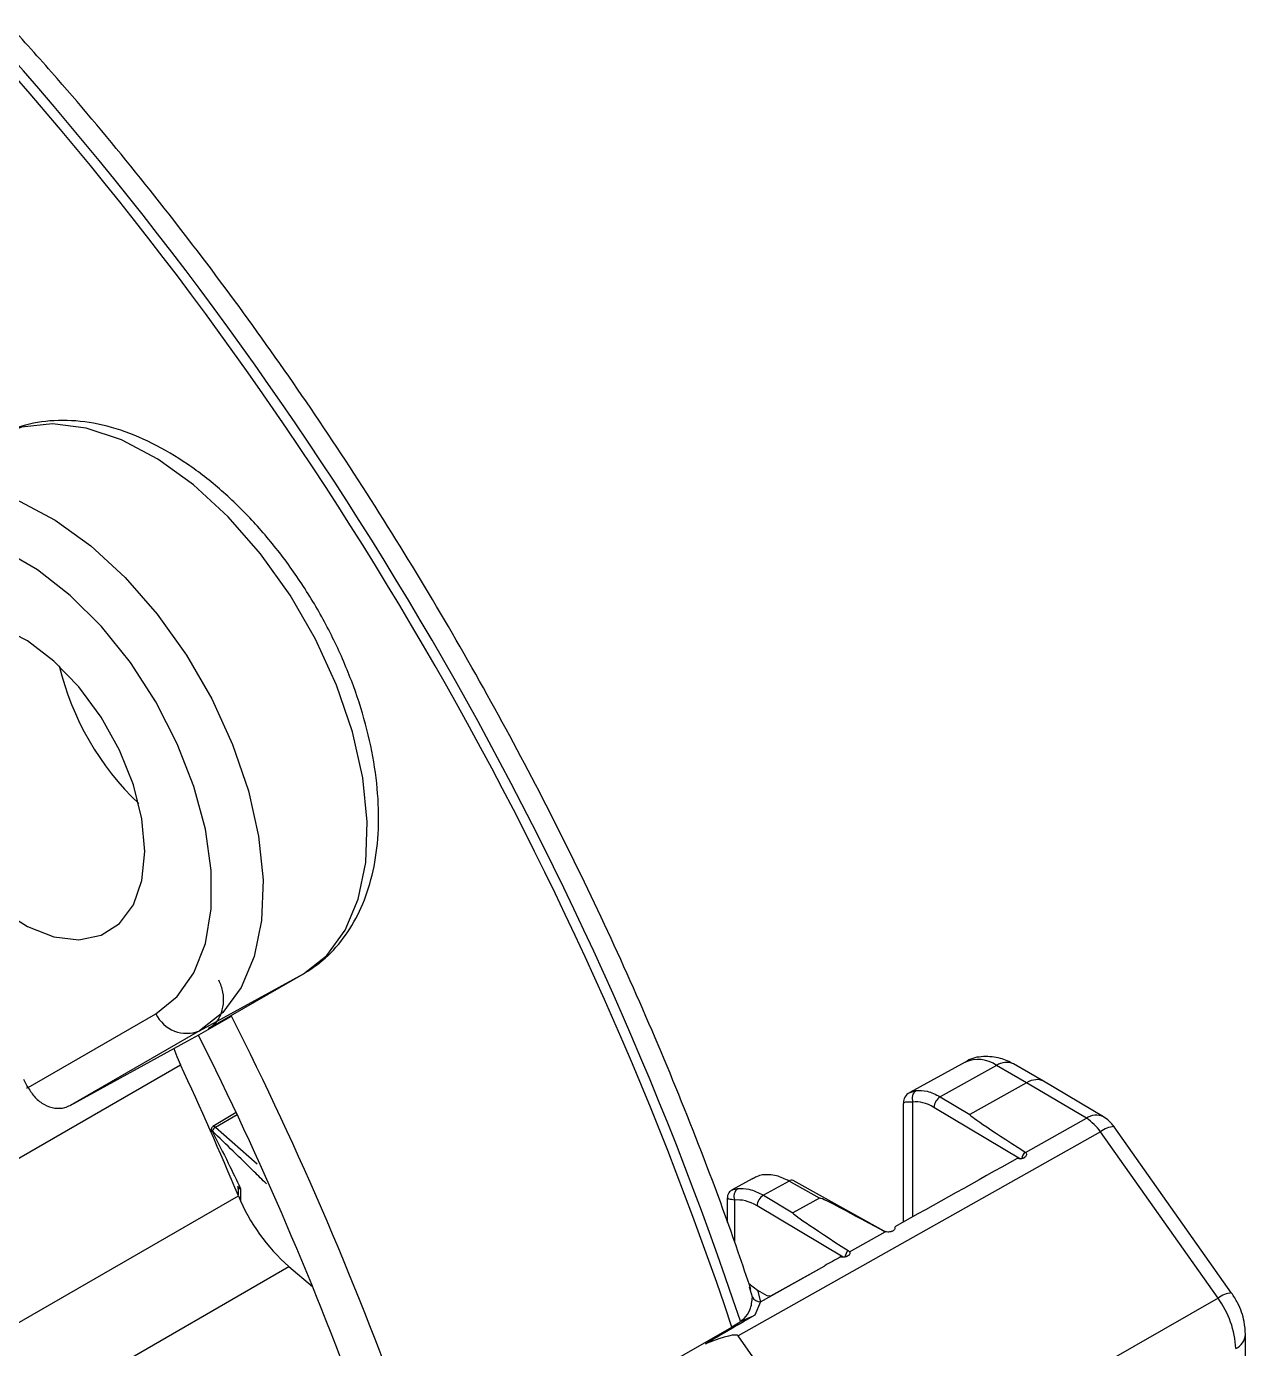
# Model space of a CAD drawing. Extents: x 7 to 135, y 1 to 99.
# Drawn here: x 33.122 to 35.219, y 20.938 to 23.213 of the extents above; entities that cross this region are included whole.
import ezdxf

# ---------------------------------------------------------------- set-up
doc = ezdxf.new("R2010")
doc.units = 0
doc.header["$MEASUREMENT"] = 0
doc.layers.add('OBJECT', color=7, linetype='CONTINUOUS')

msp = doc.modelspace()

# ---------------------------------------------------------------- linework, layer by layer
at = {"layer": 'OBJECT'}
for p, q in [((33.4202, 21.4848), (33.5985, 21.5826)), ((33.4353, 21.4884), (33.5985, 21.5826)), ((33.1251, 21.3871), (33.345, 21.514)), ((33.4189, 21.4777), (33.4749, 21.51)), ((33.4749, 21.51), (33.4605, 21.5021)), ((33.4202, 21.4848), (33.1978, 21.3563)), ((33.3997, 21.4671), (33.4189, 21.4777)), ((33.1977, 21.3563), (33.3996, 21.4671)), ((33.1978, 21.3563), (33.3997, 21.4671)), ((34.7364, 21.4308), (34.6415, 21.3787)), ((34.8712, 21.3979), (34.8197, 21.4276)), ((22.6101, 15.2048), (33.3873, 21.4263)), ((34.7905, 21.425), (34.6937, 21.3711)), ((34.842, 21.3953), (34.7905, 21.425)), ((34.6417, 21.3785), (34.6519, 21.3817)), ((34.842, 21.3953), (34.7443, 21.3408)), ((34.9448, 21.3342), (34.842, 21.3953)), ((34.9741, 21.3367), (34.8714, 21.3977)), ((34.6298, 21.3594), (34.6298, 21.1556)), ((34.6466, 21.165), (34.6466, 21.362)), ((34.6937, 21.3711), (34.7443, 21.3408)), ((33.4828, 21.3441), (33.443, 21.3199)), ((33.4474, 21.3187), (33.4845, 21.3406)), ((34.8315, 21.2638), (34.6827, 21.3527)), ((33.4474, 21.3187), (33.5191, 21.256)), ((34.8403, 21.2752), (34.9448, 21.3342)), ((35.1946, 21.0335), (34.9925, 21.3197)), ((34.9691, 21.3108), (34.3462, 20.9596)), ((35.1712, 21.0246), (34.9691, 21.3108)), ((34.8391, 21.2761), (34.8403, 21.2752)), ((34.3701, 21.2297), (34.336, 21.211)), ((34.4336, 21.2262), (34.3896, 21.2017)), ((34.4861, 21.1969), (34.4336, 21.2262)), ((34.5971, 21.1397), (34.4408, 21.227)), ((22.6101, 14.9216), (33.4868, 21.2006)), ((33.4862, 21.2139), (33.4862, 21.2022)), ((33.4906, 21.213), (33.4906, 21.192)), ((34.3896, 21.2017), (34.4403, 21.1714)), ((34.3275, 21.1973), (34.3275, 21.1547)), ((34.3402, 21.1205), (34.3402, 21.1933)), ((34.5264, 21.0951), (34.3786, 21.1833)), ((34.4861, 21.1969), (34.4403, 21.1714)), ((34.5375, 21.1045), (34.5987, 21.139)), ((34.5987, 21.139), (34.5953, 21.1403)), ((34.5351, 21.1067), (34.5375, 21.1045)), ((28.7786, 18.3107), (33.5738, 21.0789)), ((33.5738, 21.0789), (33.6144, 21.0445)), ((34.3846, 21.0183), (34.4949, 21.0805)), ((34.4022, 21.0289), (34.4949, 21.0805)), ((34.3646, 21.0499), (34.3796, 21.0383)), ((34.3707, 21.0266), (34.3659, 21.0434)), ((34.3846, 21.0183), (34.3748, 20.9954)), ((34.3796, 21.0383), (34.3846, 21.0183)), ((34.3796, 21.0383), (34.3952, 21.029)), ((34.3952, 21.029), (34.4022, 21.0289)), ((35.1712, 21.0246), (34.5511, 20.6694)), ((34.2899, 20.9459), (34.3354, 20.975)), ((34.3525, 20.9851), (34.3354, 20.975)), ((34.5511, 20.6694), (34.3462, 20.9596)), ((35.2185, 20.7787), (35.2185, 20.962))]:
    msp.add_line(p, q, dxfattribs=at)
at = {"layer": 'OBJECT', "flags": 128}
for points in [[(33.5985, 21.5826), (33.6386, 21.6142), (33.6704, 21.6575), (33.693, 21.7112), (33.7057, 21.7741), (33.7083, 21.8443), (33.7006, 21.9199), (33.6829, 21.9989), (33.6556, 22.0791), (33.6195, 22.1583), (33.5756, 22.2343), (33.525, 22.3052), (33.4692, 22.3689), (33.4097, 22.4238), (33.3481, 22.4682), (33.286, 22.5011), (33.2252, 22.5215), (33.1673, 22.5288), (33.114, 22.5229), (33.0666, 22.5039)], [(32.8927, 22.3985), (32.9397, 22.4173), (32.9926, 22.4232), (33.05, 22.4159), (33.1103, 22.3957), (33.1719, 22.3631), (33.233, 22.319), (33.2921, 22.2646), (33.3474, 22.2014), (33.3975, 22.1311), (33.4411, 22.0557), (33.4769, 21.9771), (33.504, 21.8976), (33.5215, 21.8193), (33.5292, 21.7443), (33.5266, 21.6746), (33.514, 21.6123), (33.4916, 21.559), (33.46, 21.5161), (33.4202, 21.4848)], [(33.345, 21.514), (33.3818, 21.5434), (33.4104, 21.5842), (33.43, 21.635), (33.4399, 21.6944), (33.4399, 21.7605), (33.43, 21.8314), (33.4104, 21.9048), (33.3818, 21.9786), (33.345, 22.0505), (33.3011, 22.1183), (33.2515, 22.18), (33.1977, 22.2337), (33.1413, 22.2777), (33.0841, 22.3108), (33.0277, 22.3318), (32.9739, 22.3403), (32.9243, 22.3358), (32.8804, 22.3187)], [(33.3259, 21.7933), (33.3209, 21.8491), (33.3062, 21.908), (33.2824, 21.9674), (33.2507, 22.0243), (33.2126, 22.0762), (33.1697, 22.1207), (33.1242, 22.1555), (33.0782, 22.1792)], [(33.0782, 21.6933), (33.1242, 21.6638), (33.1697, 21.6462), (33.2126, 21.6412), (33.2507, 21.649), (33.2824, 21.6693), (33.3062, 21.7012), (33.3209, 21.7432), (33.3259, 21.7933)], [(33.3758, 21.4544), (33.381, 21.4407), (33.3873, 21.4263)], [(34.5953, 21.1403), (34.5964, 21.1401), (34.5971, 21.1397)], [(33.7784, 20.6549), (33.8206, 20.6792), (33.9683, 20.7641), (34.3354, 20.975)]]:
    msp.add_lwpolyline(points, dxfattribs=at)
at = {"layer": 'OBJECT'}
for centre, radius, start, end in [((28.3345, 18.9661), 6.3282, 18.50825, 41.84763), ((28.3513, 18.9758), 6.3263, 18.51701, 41.84946), ((33.6469, 22.2248), 0.4814, 193.5126, 226.482), ((33.3979, 21.5387), 0.0584, 204.9612, 292.5214), ((27.9535, 18.7239), 6.1846, 19.56102, 26.77542), ((28.0532, 18.7827), 6.0035, 19.81253, 26.66853), ((34.7583, 21.3799), 0.0554, 54.4729, 113.2721), ((34.8074, 21.4006), 0.0297, 65.3601, 124.6051), ((27.7787, 18.8189), 6.185, 22.64858, 24.93389), ((27.5293, 18.5033), 6.2952, 27.264, 27.40764), ((33.1227, 21.3904), 0.00411, 265.199, 305.4553), ((34.6609, 21.3687), 0.0158, 124.6133, 205.3559), ((34.7053, 21.3517), 0.0226, 120.9479, 177.3333), ((34.9617, 21.31), 0.0295, 65.0466, 124.8367), ((34.9435, 21.2851), 0.06, 35.2251, 59.2758), ((33.4543, 21.3074), 0.0132, 121.1783, 158.0289), ((33.4444, 21.3164), 0.00378, 36.9533, 111.4259), ((34.9023, 21.2656), 0.0806, 34.0382, 58.1848), ((34.9944, 21.2798), 0.04, 92.7646, 129.1719), ((33.4419, 21.3123), 0.0000932, 38.2559, 230.2421), ((34.8571, 21.261), 0.0235, 139.8375, 170.7155), ((34.4378, 21.2203), 0.00724, 66.33, 125.6526), ((33.7895, 21.3251), 0.3273, 202.3496, 228.7679), ((34.3545, 21.2), 0.0158, 124.5846, 205.0904), ((34.4013, 21.1823), 0.0227, 120.9545, 177.3268), ((34.553, 21.0916), 0.0235, 139.8263, 170.7404), ((34.3843, 21.0334), 0.0151, 206.4766, 271.1254), ((35.1965, 20.9936), 0.04, 92.7649, 129.1718), ((35.0445, 20.9314), 0.1573, 2.4004, 36.3493), ((35.189, 20.9648), 0.0297, 295.3897, 354.6248)]:
    msp.add_arc(centre, radius, start, end, dxfattribs=at)
for centre, major_axis, ratio, start_param, end_param in [((34.841, 21.346), (0.0303, 0.0518), 0.573107, 6.27955, 7.054684), ((34.6827, 21.2736), (-0.0472, 0.0847), 0.567218, 5.5066, 6.07175), ((35.4505, 20.9065), (0.7062, -0.4343), 0.012773, 3.134431, 3.673744), ((34.386, 20.9708), (7.3322, 4.0858), 0.005099, 1.507901, 1.536678), ((34.3787, 21.098), (-0.0509, 0.0912), 0.567218, 5.5066, 6.065444), ((35.2174, 20.7766), (0.7313, -0.4203), 0.01234, 2.594956, 3.134183), ((35.1465, 20.737), (0.7062, -0.4343), 0.012773, 3.134431, 3.673638), ((34.386, 20.9708), (7.3322, 4.0858), 0.005099, 1.549415, 1.553102), ((35.5198, 21.6101), (3.5725, 2.063), 0.010286, 1.891118, 1.916325), ((33.1129, 20.253), (1.2335, 0.7064), 0.041677, 0.003959, 0.280811)]:
    msp.add_ellipse(centre, major_axis=major_axis, ratio=ratio, start_param=start_param, end_param=end_param, dxfattribs=at)
for points, knots in [([(34.3681, 21.0395), (34.3609, 21.061), (34.3316, 21.1483), (34.2745, 21.3012), (34.1941, 21.4975), (34.106, 21.6924), (34.011, 21.8851), (33.9091, 22.0752), (33.8009, 22.2618), (33.6865, 22.4445), (33.5665, 22.6227), (33.4411, 22.7957), (33.3108, 22.9628), (33.1951, 23.1017), (33.1221, 23.1828), (33.0953, 23.2126)], [0, 0, 0, 0, 0.027463, 0.111472, 0.195472, 0.279458, 0.363434, 0.447404, 0.531372, 0.615341, 0.699314, 0.783296, 0.867289, 0.951299, 1, 1, 1, 1]), ([(33.5993, 21.5831), (33.6084, 21.5889), (33.6321, 21.6041), (33.6645, 21.6373), (33.6937, 21.6832), (33.7145, 21.7371), (33.7265, 21.7983), (33.7292, 21.8657), (33.7226, 21.9377), (33.7068, 22.0122), (33.6824, 22.0873), (33.6501, 22.1614), (33.6106, 22.2327), (33.5648, 22.2998), (33.5137, 22.3611), (33.4583, 22.4153), (33.3997, 22.461), (33.3387, 22.4971), (33.2767, 22.5222), (33.215, 22.5353), (33.1558, 22.5352), (33.106, 22.5241), (33.0785, 22.51), (33.0674, 22.5043)], [0, 0, 0, 0, 0.028301, 0.073737, 0.119476, 0.166451, 0.214973, 0.264679, 0.314936, 0.365217, 0.415362, 0.46538, 0.515334, 0.565308, 0.61537, 0.665608, 0.716113, 0.766948, 0.818072, 0.869044, 0.919058, 0.96733, 1, 1, 1, 1]), ([(33.4353, 21.4884), (33.4388, 21.4907), (33.4471, 21.4962), (33.4567, 21.5106), (33.462, 21.5301), (33.4615, 21.5516), (33.4561, 21.565), (33.4534, 21.5716)], [0, 0, 0, 0, 0.14693, 0.359583, 0.573038, 0.786526, 1, 1, 1, 1]), ([(33.4605, 21.5021), (33.456, 21.4996), (33.4458, 21.494), (33.4391, 21.4905), (33.4354, 21.4885), (33.4353, 21.4884)], [0, 0, 0, 0, 0.442796, 0.993215, 1, 1, 1, 1]), ([(34.8197, 21.4276), (34.8123, 21.4313), (34.7959, 21.4393), (34.7682, 21.4413), (34.7463, 21.4379), (34.7377, 21.431), (34.7368, 21.4303)], [0, 0, 0, 0, 0.285267, 0.623652, 0.957836, 1, 1, 1, 1]), ([(33.1251, 21.3871), (33.1289, 21.3811), (33.1366, 21.3691), (33.1531, 21.3567), (33.1709, 21.3506), (33.1865, 21.3512), (33.1948, 21.3549), (33.1978, 21.3563)], [0, 0, 0, 0, 0.218048, 0.43609, 0.654202, 0.871782, 1, 1, 1, 1]), ([(34.6519, 21.3817), (34.6582, 21.3819), (34.6712, 21.3825), (34.686, 21.375), (34.6937, 21.3711)], [0, 0, 0, 0, 0.480228, 1, 1, 1, 1]), ([(34.6428, 21.3784), (34.6413, 21.378), (34.6365, 21.3766), (34.6306, 21.3687), (34.6304, 21.3623), (34.6303, 21.3595)], [0, 0, 0, 0, 0.199487, 0.646529, 1, 1, 1, 1]), ([(34.6466, 21.362), (34.6416, 21.3621), (34.6312, 21.3625), (34.6307, 21.3605), (34.6305, 21.3595)], [0, 0, 0, 0, 0.491779, 1, 1, 1, 1]), ([(33.4431, 21.3199), (33.4429, 21.3198), (33.4421, 21.3195), (33.4411, 21.3183), (33.4403, 21.3166), (33.44, 21.3148), (33.4402, 21.3133), (33.4405, 21.3125), (33.4406, 21.3123)], [0, 0, 0, 0, 0.045817, 0.295009, 0.510123, 0.70709, 0.900765, 1, 1, 1, 1]), ([(33.4406, 21.3123), (33.4407, 21.3122), (33.4408, 21.312), (33.4415, 21.3121), (33.4419, 21.3122)], [0, 0, 0, 0, 0.4778713, 1, 1, 1, 1]), ([(33.4419, 21.3122), (33.4511, 21.2937), (33.4677, 21.2608), (33.4836, 21.2276), (33.4906, 21.213)], [0, 0, 0, 0, 0.560402, 1, 1, 1, 1]), ([(33.5349, 21.2215), (33.5279, 21.2284), (33.497, 21.2588), (33.466, 21.289), (33.442, 21.3123)], [0, 0, 0, 0, 0.225763, 1, 1, 1, 1]), ([(34.8403, 21.2752), (34.8409, 21.2746), (34.842, 21.2733), (34.8421, 21.2709), (34.8411, 21.2686), (34.8388, 21.2664), (34.8354, 21.2649), (34.8311, 21.2643), (34.8279, 21.2645), (34.8262, 21.2649), (34.826, 21.2649)], [0, 0, 0, 0, 0.12289, 0.245248, 0.37573, 0.521584, 0.673937, 0.82702, 0.976103, 1, 1, 1, 1]), ([(34.8371, 21.2658), (34.8371, 21.2658), (34.8371, 21.2658), (34.8363, 21.2654), (34.8347, 21.2649), (34.8332, 21.2646), (34.8322, 21.2645), (34.8319, 21.2645)], [0, 0, 0, 0, 0.1645253, 0.4160913, 0.6627731, 0.9293642, 1, 1, 1, 1]), ([(34.3881, 21.2367), (34.3848, 21.2359), (34.3793, 21.2347), (34.3728, 21.2309), (34.3702, 21.2294)], [0, 0, 0, 0, 0.606775, 1, 1, 1, 1]), ([(34.4336, 21.2262), (34.4263, 21.2298), (34.4102, 21.2376), (34.3959, 21.237), (34.3881, 21.2367)], [0, 0, 0, 0, 0.45363, 1, 1, 1, 1]), ([(33.4851, 21.2178), (33.4855, 21.2172), (33.4862, 21.216), (33.486, 21.2146), (33.4859, 21.214)], [0, 0, 0, 0, 0.49619, 1, 1, 1, 1]), ([(33.4858, 21.217), (33.4858, 21.217), (33.4865, 21.2167), (33.4869, 21.2151), (33.489, 21.2139), (33.4904, 21.2131), (33.4906, 21.213)], [0, 0, 0, 0, 0.000239, 0.297288, 0.933347, 1, 1, 1, 1]), ([(33.4906, 21.213), (33.4904, 21.213), (33.4892, 21.2129), (33.4873, 21.2129), (33.4861, 21.2133), (33.4862, 21.2138), (33.4862, 21.2139)], [0, 0, 0, 0, 0.044259, 0.46667, 0.911366, 1, 1, 1, 1]), ([(34.3363, 21.211), (34.336, 21.2109), (34.335, 21.2105), (34.3326, 21.2089), (34.3298, 21.2057), (34.3278, 21.2017), (34.3277, 21.1987), (34.3277, 21.1973)], [0, 0, 0, 0, 0.0795327, 0.2899686, 0.5187543, 0.7825859, 1, 1, 1, 1]), ([(34.3361, 21.2108), (34.3365, 21.211), (34.3376, 21.2118), (34.3424, 21.2126), (34.3455, 21.2131)], [0, 0, 0, 0, 0.3420704, 1, 1, 1, 1]), ([(34.3455, 21.2131), (34.3518, 21.2133), (34.3655, 21.2138), (34.3811, 21.206), (34.3896, 21.2017)], [0, 0, 0, 0, 0.454597, 1, 1, 1, 1]), ([(34.3402, 21.1933), (34.3362, 21.1939), (34.3289, 21.1949), (34.3281, 21.1966), (34.3277, 21.1973)], [0, 0, 0, 0, 0.536997, 1, 1, 1, 1]), ([(34.5995, 21.1389), (34.5991, 21.139), (34.5979, 21.1393), (34.5974, 21.1396), (34.5971, 21.1397)], [0, 0, 0, 0, 0.435594, 1, 1, 1, 1]), ([(34.6152, 21.1475), (34.6155, 21.1467), (34.616, 21.1452), (34.6151, 21.1428), (34.613, 21.1406), (34.6097, 21.139), (34.6056, 21.1382), (34.6017, 21.1383), (34.5995, 21.1388), (34.5987, 21.139)], [0, 0, 0, 0, 0.139606, 0.27853, 0.427925, 0.588351, 0.75118, 0.908794, 1, 1, 1, 1]), ([(34.6107, 21.1397), (34.6107, 21.1397), (34.6108, 21.1398), (34.6105, 21.1395), (34.6094, 21.1391), (34.6079, 21.1386), (34.6068, 21.1385), (34.6063, 21.1385)], [0, 0, 0, 0, 0.009518, 0.285072, 0.555446, 0.834236, 1, 1, 1, 1]), ([(34.5375, 21.1045), (34.5378, 21.1037), (34.5384, 21.1023), (34.5377, 21.0999), (34.5359, 21.0977), (34.5328, 21.096), (34.5288, 21.095), (34.5249, 21.095), (34.5227, 21.0954), (34.5219, 21.0955)], [0, 0, 0, 0, 0.137862, 0.274985, 0.422502, 0.583553, 0.748754, 0.909983, 1, 1, 1, 1]), ([(34.533, 21.0964), (34.533, 21.0964), (34.533, 21.0964), (34.5322, 21.096), (34.5307, 21.0955), (34.5285, 21.0951), (34.5259, 21.095), (34.5236, 21.0952), (34.5225, 21.0954), (34.5221, 21.0955)], [0, 0, 0, 0, 0.0986173, 0.2494072, 0.3972695, 0.5570656, 0.7319486, 0.9161467, 1, 1, 1, 1]), ([(34.35, 20.9849), (34.3522, 20.9864), (34.3595, 20.9914), (34.3687, 21.0067), (34.37, 21.0193), (34.3707, 21.0266)], [0, 0, 0, 0, 0.149764, 0.500184, 1, 1, 1, 1]), ([(35.2185, 20.962), (35.218, 20.9695), (35.2168, 20.988), (35.2079, 21.0127), (35.1981, 21.028), (35.1946, 21.0335)], [0, 0, 0, 0, 0.3014508, 0.743463, 1, 1, 1, 1]), ([(34.3748, 20.9954), (34.3691, 20.9927), (34.3616, 20.9893), (34.3542, 20.9859), (34.3525, 20.9851)], [0, 0, 0, 0, 0.76973, 1, 1, 1, 1]), ([(34.3525, 20.9851), (34.3517, 20.985), (34.3509, 20.985), (34.3501, 20.985), (34.35, 20.9849)], [0, 0, 0, 0, 0.884292, 1, 1, 1, 1])]:
    msp.add_open_spline(points, degree=3, knots=knots, dxfattribs=at)

doc.saveas('drawing.dxf')
